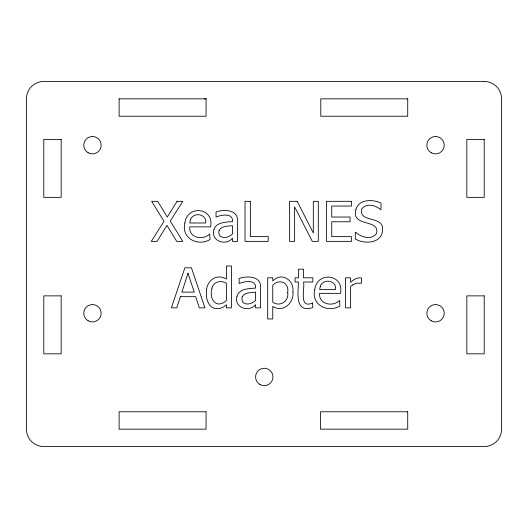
<?xml version="1.0" encoding="UTF-8"?>
<svg xmlns="http://www.w3.org/2000/svg" width="528" height="528" viewBox="0 0 528 528"><rect width="100%" height="100%" fill="white"/><g stroke="black" fill="none" stroke-linecap="round" stroke-linejoin="round"><path stroke-width="0.79" d="M204.244 98.795L206.27 98.795M119.005 98.842L206.098 98.842L206.052 116.226L119.123 116.226L119.123 98.842M407.768 98.842L320.793 98.842L320.793 116.226L407.722 116.226L407.722 98.842M292.901 292.043C294.419 302.795 282.698 313.249 272.758 306.352L272.758 318.938L267.703 318.938L267.703 277.814L272.758 277.814L272.758 280.962C281.648 271.557 294.644 280.262 292.901 292.043M184.866 223.034C181.091 238.405 197.809 246.741 210.019 239.54L209.722 234.023C203.016 240.662 188.529 237.97 189.763 226.868L210.586 226.868C214.546 207.497 187.057 204.461 184.866 223.034M206.521 289.377C205.966 294.578 206.303 300.247 209.359 304.682A9.643 9.643 0 0 0 215.074 308.438C219.212 309.349 223.43 307.666 226.413 304.795L226.413 307.857L231.469 307.857L231.469 266.006L226.413 266.006L226.413 279.022A13.649 13.649 0 0 0 216.467 277.259C210.877 278.546 207.332 283.958 206.521 289.377M314.741 289.529C310.966 304.894 327.683 313.229 339.893 306.029L339.596 300.518C332.891 307.157 318.404 304.458 319.638 293.363L340.461 293.363C344.421 273.992 316.939 270.956 314.741 289.529M355.852 209.715C351.239 227.707 380.398 218.387 376.464 233.515C371.745 240.563 360.848 237.171 355.694 232.3L355.318 232.3L355.318 238.973C364.399 244.556 382.18 243.474 382.569 229.964C384.166 215.193 358.222 223.265 361.726 208.93C366.194 202.752 375.652 205.174 380.602 209.55L381.005 209.55L381.005 203.174C372.794 199.01 358.75 198.983 355.852 209.715M287.687 292.604C289.304 301.198 279.886 307.237 272.758 302.234L272.758 285.212C279.312 278.322 289.456 282.592 287.687 292.604M212.038 288.09C208.646 299.079 216.302 309.56 226.413 300.544L226.413 283.219C221.338 280.064 213.173 281.431 212.038 288.09M213.926 229.766C210.5 240.887 225.845 246.51 232.478 238.168L232.478 241.369L237.508 241.369L237.508 220.816C238.201 209.431 223.78 209.233 216.044 211.966L216.044 217.107C221.047 214.784 233.455 212.639 232.478 221.595C226.01 222.136 216.176 221.998 213.926 229.766M237.019 296.254C233.594 307.375 248.932 313.005 255.572 304.656L255.572 307.857L260.601 307.857L260.601 287.311C261.287 275.92 246.873 275.722 239.138 278.461L239.138 283.595C244.141 281.279 256.549 279.127 255.572 288.09C249.104 288.625 239.27 288.486 237.019 296.254M219.146 230.294L218.816 232.327L219.179 234.597L220.268 236.227C224.169 238.999 229.33 236.927 232.478 233.97L232.478 225.634C227.99 226.387 221.668 225.588 219.146 230.294M242.233 296.789L241.903 298.822L242.266 301.085L243.362 302.722C247.262 305.488 252.424 303.422 255.572 300.458L255.572 292.123C251.077 292.875 244.754 292.076 242.233 296.789M190.516 219.648L189.763 222.994L205.663 222.994C207.128 213.761 193.38 211.622 190.516 219.648M320.39 286.136L319.638 289.489L335.537 289.489C337.003 280.256 323.255 278.117 320.39 286.136M180.391 296.67L176.761 307.857L171.382 307.857L184.886 267.808L191.446 267.808L204.95 307.857L199.327 307.857L195.697 296.67L180.391 296.67M188.027 273.24L181.87 292.123L194.218 292.123L188.027 273.24M177.019 201.32L167.303 217.054L157.727 201.32L151.648 201.32L163.997 221.331L151.272 241.369L157.027 241.369L166.954 225.337L176.722 241.369L182.827 241.369L170.267 221.06L182.8 201.32L177.019 201.32M352.48 284.995L350.625 286.526L350.625 307.857L345.569 307.857L345.569 277.814L350.625 277.814L350.625 282.282C353.549 279.622 357.357 277.114 361.495 277.972L361.495 283.246L356.473 283.226L352.48 284.995M312.536 303.046C298.366 309.151 305.144 288.136 303.527 282.011L312.833 282.011L312.833 277.814L303.527 277.814L303.527 269.181L298.472 269.181L298.472 277.814L295.053 277.814L295.053 282.011L298.472 282.011C298.076 293.324 294.822 313.401 312.833 307.586L312.536 303.046M484.216 81.451L43.784 81.451A17.384 17.384 0 0 0 26.4 98.842L26.4 429.158A17.384 17.384 0 0 0 43.784 446.549L484.216 446.549A17.384 17.384 0 0 0 501.6 429.158L501.6 98.842A17.384 17.384 0 0 0 484.216 81.451M61.169 139.405L43.784 139.405L43.784 197.353L61.169 197.353L61.169 139.405M484.216 139.405L466.831 139.405L466.831 197.353L484.216 197.353L484.216 139.405M250.338 201.32L245.012 201.32L245.012 241.369L268.224 241.369L268.224 236.636L250.338 236.636L250.338 201.32M297.191 201.32L289.634 201.32L289.634 241.369L294.611 241.369L294.611 206.831L312.312 241.369L318.285 241.369L318.285 201.32L313.309 201.32L313.309 233.026L297.191 201.32M351.45 201.32L326.403 201.32L326.403 241.369L351.45 241.369L351.45 236.636L331.729 236.636L331.729 221.76L350.104 221.76L350.104 217.028L331.729 217.028L331.729 206.052L351.45 206.052L351.45 201.32M61.169 295.871L43.784 295.871L43.784 353.826L61.169 353.826L61.169 295.871M484.216 295.871L466.831 295.871L466.831 353.826L484.216 353.826L484.216 295.871M206.052 411.774L119.123 411.774L119.123 429.158L206.052 429.158L206.052 411.774M407.722 411.774L320.47 411.774L320.47 429.158L407.722 429.158L407.722 411.774M88.117 320.786A8.692 8.692 0 0 0 101.158 313.256A8.692 8.692 0 0 0 88.117 305.732A8.692 8.692 0 0 0 88.117 320.786M431.191 320.786A8.692 8.692 0 0 0 444.226 313.256A8.692 8.692 0 0 0 431.191 305.732A8.692 8.692 0 0 0 431.191 320.786M431.191 152.731A8.692 8.692 0 0 0 444.226 145.2A8.692 8.692 0 0 0 431.191 137.669A8.692 8.692 0 0 0 431.191 152.731M88.117 152.731A8.692 8.692 0 0 0 101.158 145.2A8.692 8.692 0 0 0 88.117 137.669A8.692 8.692 0 0 0 88.117 152.731M259.928 384.47A8.692 8.692 0 0 0 272.963 376.946A8.692 8.692 0 0 0 259.928 369.415A8.692 8.692 0 0 0 259.928 384.47"/></g></svg>
